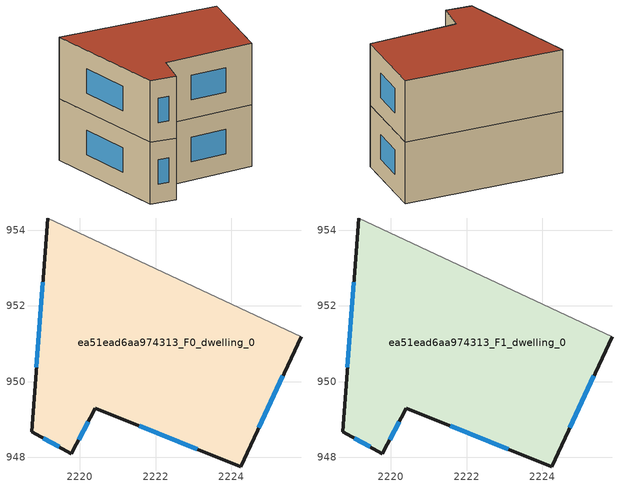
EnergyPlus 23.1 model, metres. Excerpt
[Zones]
ea51ead6aa974313_F0_dwelling_0
 floor ground (EU_floor_Construction): 2225.84,951.19 2224.25,947.75 2220.41,949.3 2219.77,948.1 2218.72,948.68 2219.15,954.32 z0
 wall outside (EU_wall_Construction): 2219.15,954.32 2218.72,948.68 2219.77,948.1 2220.41,949.3 2224.25,947.75 2225.84,951.19 z0:3
 wall adiabatic (EU_wall_Construction): 2225.84,951.19 2219.15,954.32 z0:3
 window (EU_Window_Construction): 2219.04,948.5 2219.46,948.27 / 2219.02,952.62 2218.85,950.37 / 2224.73,948.78 2225.37,950.15 / 2221.57,948.83 2223.1,948.21 / 2219.97,948.46 2220.22,948.93 z0.9:2.1
ea51ead6aa974313_F1_dwelling_0
 floor to ea51ead6aa974313_F0_dwelling_0 (EU_floor_Construction): 2225.84,951.19 2224.25,947.75 2220.41,949.3 2219.77,948.1 2218.72,948.68 2219.15,954.32 z3
 wall outside (EU_wall_Construction): 2219.15,954.32 2218.72,948.68 2219.77,948.1 2220.41,949.3 2224.25,947.75 2225.84,951.19 z3:6
 wall adiabatic (EU_wall_Construction): 2225.84,951.19 2219.15,954.32 z3:6
 window (EU_Window_Construction): 2219.04,948.5 2219.46,948.27 / 2219.02,952.62 2218.85,950.37 / 2224.73,948.78 2225.37,950.15 / 2221.57,948.83 2223.1,948.21 / 2219.97,948.46 2220.22,948.93 z3.9:5.1
 roof outside (EU_roof_Construction): 2224.25,947.75 2225.84,951.19 2219.15,954.32 2218.72,948.68 2219.77,948.1 2220.41,949.3 z6
[Building]
EU S2 Campaign: North Axis=0; Terrain=City; Solar Distribution=FullExterior
[Site:Location]
Bologna: Latitude=44.5; Longitude=11.25; Time Zone=1; Elevation=37
[SizingPeriod:WeatherFileDays]
AnnualSizingPeriod: Begin Month=1; Begin Day of Month=1; End Month=12; End Day of Month=31; Day of Week for Start Day=Monday; Use Weather File Daylight Saving Period=No; Use Weather File Rain and Snow Indicators=No
[MATERIAL]
EU_InternalMass_Material: Roughness=MediumRough; Thickness=0.1; Conductivity=1; Density=1800; Specific Heat=900; Thermal Absorptance=0.9; Solar Absorptance=0.7; Visible Absorptance=0.7
[MATERIAL:NOMASS] Roughness=MediumRough; Thermal Absorptance=0.9; Solar Absorptance=0.7; Visible Absorptance=0.7
Name | Thermal Resistance
EU_wall_NoMass | 0.734017
EU_roof_NoMass | 0.658631
EU_floor_NoMass | 0.747526
[WINDOWMATERIAL:SIMPLEGLAZINGSYSTEM]
EU_Window_SimpleGlazing: UFactor=4.06248; Solar Heat Gain Coefficient=0.85; Visible Transmittance=0.85
[CONSTRUCTION]
EU_wall_Construction: EU_wall_NoMass
EU_roof_Construction: EU_roof_NoMass
EU_floor_Construction: EU_floor_NoMass
EU_Window_Construction: EU_Window_SimpleGlazing
EU_InternalMass_Construction: EU_InternalMass_Material
[ZONE] Type=1; Multiplier=1; Ceiling Height=autocalculate; Floor Area=autocalculate; Part of Total Floor Area=Yes
Name | Volume
ea51ead6aa974313_F0_dwelling_0 | 84.3149
ea51ead6aa974313_F1_dwelling_0 | 84.3157
[INTERNALMASS] Construction=EU_InternalMass_Construction; Surface Area=28.1051
Name | Zone or ZoneList
ea51ead6aa974313_F0_dwelling_0_EU_InternalMass | ea51ead6aa974313_F0_dwelling_0
ea51ead6aa974313_F1_dwelling_0_EU_InternalMass | ea51ead6aa974313_F1_dwelling_0
[OTHEREQUIPMENT] Fuel Type=Electricity; Design Level Calculation Method=Watts/Area; Power per Zone Floor Area=1; Fraction Latent=0; Fraction Radiant=0; Fraction Lost=0; Carbon Dioxide Generation Rate=0; EndUse Subcategory=EU_Step8_InternalGains
Name | Zone or ZoneList or Space or SpaceList | Schedule
EU_Step8_InternalGain_ea51ead6aa974313_F0_dwelling_0_f000 | ea51ead6aa974313_F0_dwelling_0 | EU_Step8_GainSchedule_ea51ead6aa974313_F0_dwelling_0_f000
EU_Step8_InternalGain_ea51ead6aa974313_F1_dwelling_0_f000 | ea51ead6aa974313_F1_dwelling_0 | EU_Step8_GainSchedule_ea51ead6aa974313_F1_dwelling_0_f000
[ZONEVENTILATION:DESIGNFLOWRATE] Schedule=EU_AlwaysOn; Design Flow Rate Calculation Method=AirChanges/Hour; Air Changes per Hour=0.656562; Ventilation Type=Natural; Fan Pressure Rise=0; Fan Total Efficiency=1; Constant Term Coefficient=1; Temperature Term Coefficient=0; Velocity Term Coefficient=0; Velocity Squared Term Coefficient=0; Minimum Indoor Temperature=-100; Maximum Indoor Temperature=100; Delta Temperature=-100; Minimum Outdoor Temperature=-100; Maximum Outdoor Temperature=100; Maximum Wind Speed=40
Name | Zone or ZoneList or Space or SpaceList
EU_ConstantAir_ea51ead6aa974313_F0_dwelling_0 | ea51ead6aa974313_F0_dwelling_0
EU_ConstantAir_ea51ead6aa974313_F1_dwelling_0 | ea51ead6aa974313_F1_dwelling_0
[HVACTEMPLATE:THERMOSTAT] Constant Heating Setpoint=20; Constant Cooling Setpoint=50
EU_HeatOnly_ea51ead6aa974313_F0_dwelling_0; EU_HeatOnly_ea51ead6aa974313_F1_dwelling_0
[HVACTEMPLATE:ZONE:IDEALLOADSAIRSYSTEM] System Availability Schedule=EU_AlwaysOn; Maximum Heating Supply Air Temperature=50; Minimum Cooling Supply Air Temperature=13; Maximum Heating Supply Air Humidity Ratio=0.0156; Minimum Cooling Supply Air Humidity Ratio=0.0077; Heating Limit=NoLimit; Cooling Limit=NoLimit; Heating Availability Schedule=EU_AlwaysOn; Cooling Availability Schedule=EU_CoolingOff; Dehumidification Control Type=ConstantSensibleHeatRatio; Cooling Sensible Heat Ratio=0.7; Dehumidification Setpoint=60; Humidification Control Type=None; Humidification Setpoint=30; Outdoor Air Method=None; Outdoor Air Flow Rate per Person=0.00944; Outdoor Air Flow Rate per Zone Floor Area=0; Outdoor Air Flow Rate per Zone=0; Demand Controlled Ventilation Type=None; Outdoor Air Economizer Type=NoEconomizer; Heat Recovery Type=None; Sensible Heat Recovery Effectiveness=0.7; Latent Heat Recovery Effectiveness=0.65
Name | Template Thermostat
ea51ead6aa974313_F0_dwelling_0 | EU_HeatOnly_ea51ead6aa974313_F0_dwelling_0
ea51ead6aa974313_F1_dwelling_0 | EU_HeatOnly_ea51ead6aa974313_F1_dwelling_0
[SIZING:ZONE] Zone Cooling Design Supply Air Temperature Input Method=SupplyAirTemperature; Zone Cooling Design Supply Air Temperature=13; Zone Heating Design Supply Air Temperature Input Method=SupplyAirTemperature; Zone Heating Design Supply Air Temperature=50; Zone Cooling Design Supply Air Humidity Ratio=0.008; Zone Heating Design Supply Air Humidity Ratio=0.008; Cooling Design Air Flow Method=DesignDay; Cooling Design Air Flow Rate=0; Cooling Minimum Air Flow per Zone Floor Area=0.000762; Cooling Minimum Air Flow=0; Cooling Minimum Air Flow Fraction=0.2; Heating Design Air Flow Method=DesignDay; Heating Design Air Flow Rate=0; Heating Maximum Air Flow per Zone Floor Area=0.002032; Heating Maximum Air Flow=0.141576; Heating Maximum Air Flow Fraction=0.3; Account for Dedicated Outdoor Air System=No; Dedicated Outdoor Air System Control Strategy=NeutralSupplyAir; Dedicated Outdoor Air Low Setpoint Temperature for Design=autosize; Dedicated Outdoor Air High Setpoint Temperature for Design=autosize; Zone Load Sizing Method=Sensible Load Only No Latent Load; Zone Latent Cooling Design Supply Air Humidity Ratio Input Method=HumidityRatioDifference; Zone Cooling Design Supply Air Humidity Ratio Difference=0.005; Zone Latent Heating Design Supply Air Humidity Ratio Input Method=HumidityRatioDifference; Zone Humidification Design Supply Air Humidity Ratio Difference=0.005
ea51ead6aa974313_F0_dwelling_0; ea51ead6aa974313_F1_dwelling_0
[SCHEDULE:CONSTANT]
Name | Hourly Value
EU_AlwaysOn | 1
EU_CoolingOff | 0
[SCHEDULE:FILE] Column Number=1; Rows to Skip at Top=0; Number of Hours of Data=8760; Column Separator=Comma; Interpolate to Timestep=No; Minutes per Item=60; Adjust Schedule for Daylight Savings=Yes
Name | File
EU_Step8_GainSchedule_ea51ead6aa974313_F0_dwelling_0_f000 | ../../schedules/ea51ead6aa974313/ea51ead6aa974313_F0_dwelling_0_f000_gain.csv
EU_Step8_GainSchedule_ea51ead6aa974313_F1_dwelling_0_f000 | ../../schedules/ea51ead6aa974313/ea51ead6aa974313_F1_dwelling_0_f000_gain.csv
